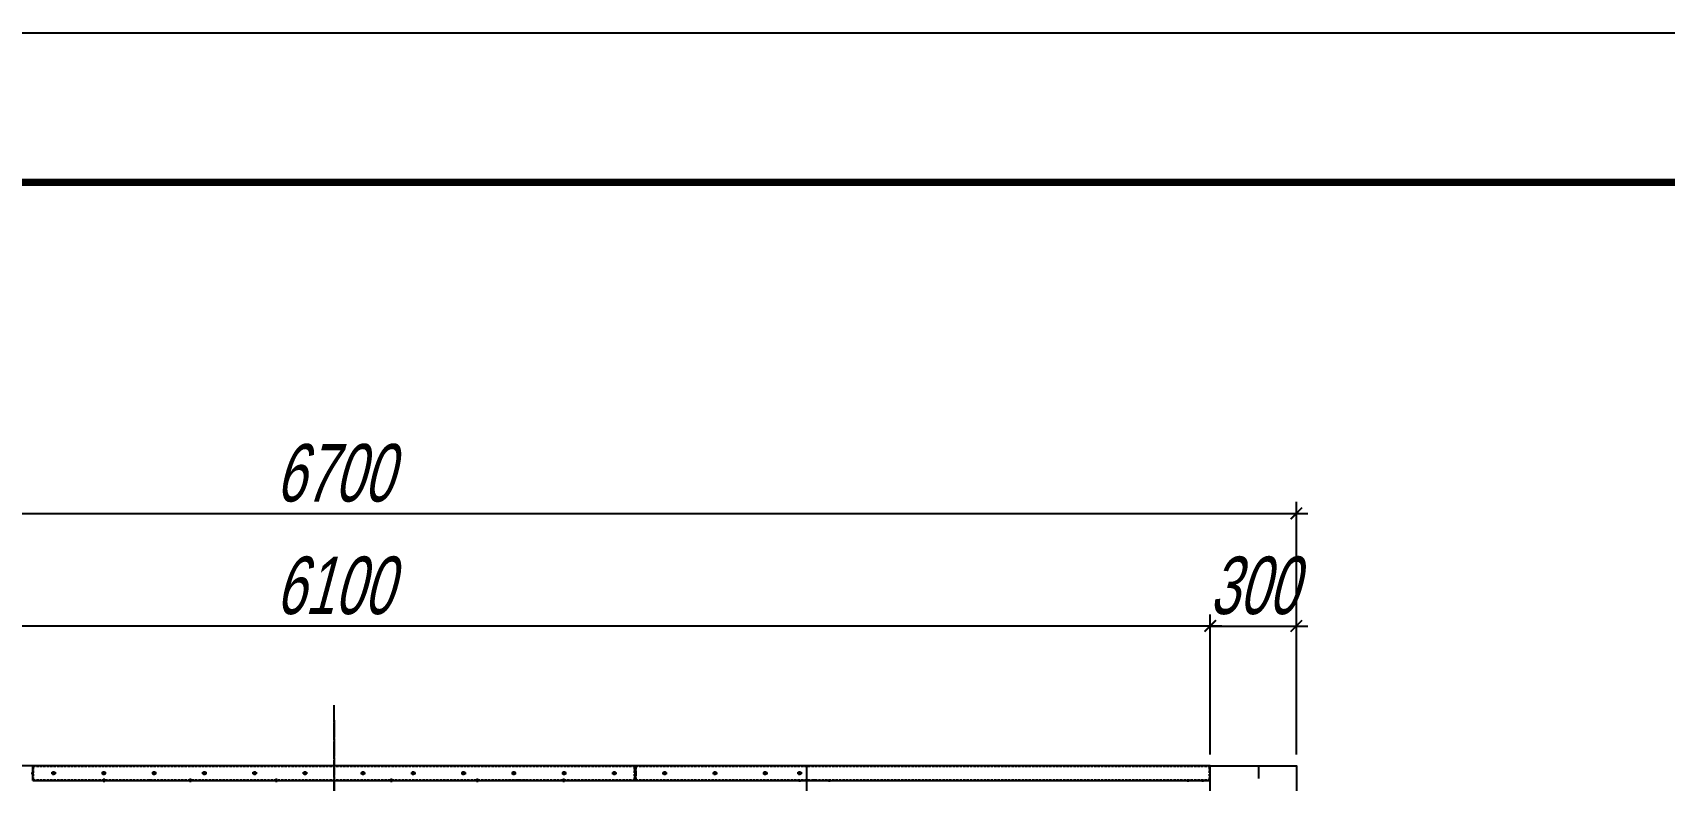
# Model space of a CAD drawing. Header units: millimetres. Extents: x 1037 to 22896, y 879 to 16337.
# Drawn here: x 6153 to 11833, y 13735 to 16337 of the extents above; entities that cross this region are included whole.
import ezdxf

# ---------------------------------------------------------------- set-up
doc = ezdxf.new("R2010")
doc.units = ezdxf.units.MM
doc.linetypes.add('CENTER', pattern=[65, 60, -2, 1, -2])
doc.linetypes.add('HIDDEN', pattern=[3, 2, -1])
doc.layers.get('DEFPOINTS').update_dxf_attribs({"color": 140})
for name, color, linetype in [('2.위생-급수', 5, 'Continuous'), ('CENTER', 1, 'CENTER'), ('냉각탑_form', 1, 'Continuous'), ('숨은선', 5, 'HIDDEN')]:
    doc.layers.add(name, color=color, linetype=linetype)
doc.styles.add('shoptext', font='', dxfattribs={"width": 0.7, "oblique": 15})
doc.styles.get('shoptext').set_extended_font_data('HY울릉도L')
doc.dimstyles.new('SHOP', dxfattribs={"dimscale": 100, "dimtxt": 2, "dimasz": 1, "dimexe": 1, "dimexo": 1, "dimgap": 1, "dimtad": 1, "dimdec": 0, "dimzin": 11, "dimdsep": 46, "dimtxsty": 'shoptext', "dimblk": 'ARCHTICK', "dimcen": 2, "dimdle": 1, "dimclrd": 240, "dimclre": 240, "dimclrt": 7, "dimadec": 0, "dimazin": 0, "dimtfac": 1, "dimtdec": 0, "dimtix": 1, "dimtmove": 2, "dimatfit": 3, "dimfxl": 1, "dimtolj": 1, "dimtzin": 11, "dimarcsym": 0})

# ---------------------------------------------------------------- blocks, each defined once
blk = doc.blocks.new('냉각탑form')
at = {"layer": 'DEFPOINTS'}
blk.add_lwpolyline([(0, 297.07), (420.1, 297.07), (420.1, 0), (0, 0)], close=True, dxfattribs=at)
at = {"layer": '냉각탑_form', "const_width": 0.5}
blk.add_lwpolyline([(10, 287.07), (10, 10), (410.1, 10), (410.1, 287.07)], close=True, dxfattribs=at)
blk = doc.blocks.new('_ArchTick')
at = {"color": 0, "linetype": 'ByBlock', "const_width": 0.15}
blk.add_lwpolyline([(-0.5, -0.5), (0.5, 0.5)], dxfattribs=at)
blk = doc.blocks.new('*D56')
at = {"layer": '2.위생-급수', "color": 240, "linetype": 'ByBlock', "lineweight": -2, "transparency": 16777216}
blk.add_line((3812.2, 14664.1), (10592.2, 14664.1), dxfattribs=at)
at = {"layer": '2.위생-급수', "color": 240, "lineweight": -2, "transparency": 16777216}
for p, q in [((3852.2, 13825.4), (3852.2, 14704.1)), ((10552.2, 13825.4), (10552.2, 14704.1))]:
    blk.add_line(p, q, dxfattribs=at)
at = {"layer": 'DEFPOINTS', "color": 0, "transparency": 16777216}
for p in [(10552.2, 14664.1), (3852.2, 13785.4), (10552.2, 13785.4)]:
    blk.add_point(p, dxfattribs=at)
at = {"layer": '2.위생-급수', "color": 240, "lineweight": -2, "transparency": 16777216, "xscale": 40, "yscale": 40, "zscale": 40, "rotation": 180}
blk.add_blockref('_ArchTick', (3852.2, 14664.1), dxfattribs=at)
at = {"layer": '2.위생-급수', "color": 240, "lineweight": -2, "transparency": 16777216, "xscale": 40, "yscale": 40, "zscale": 40}
blk.add_blockref('_ArchTick', (10552.2, 14664.1), dxfattribs=at)
at = {"layer": '2.위생-급수', "color": 7, "transparency": 16777216, "insert": (7202.2, 14804.1), "char_height": 200, "attachment_point": 5, "style": 'shoptext'}
blk.add_mtext('\\A1;6700', dxfattribs=at)
blk = doc.blocks.new('_Dot')
at = {"color": 0, "linetype": 'ByBlock', "lineweight": -2}
blk.add_line((-0.5, 0), (-1, 0), dxfattribs=at)
at = {"color": 0, "linetype": 'ByBlock', "const_width": 0.5}
blk.add_lwpolyline([(-0.25, 0, 1), (0.25, 0, 1)], format="xyb", close=True, dxfattribs=at)
blk = doc.blocks.new('*D58')
at = {"layer": '2.위생-급수', "color": 240, "linetype": 'ByBlock', "lineweight": -2, "transparency": 16777216}
for p, q in [((10252.2, 14272.4), (10212.2, 14272.4)), ((10252.2, 14272.4), (10552.2, 14272.4)), ((10552.2, 14272.4), (10592.2, 14272.4))]:
    blk.add_line(p, q, dxfattribs=at)
at = {"layer": '2.위생-급수', "color": 240, "lineweight": -2, "transparency": 16777216}
for p, q in [((10252.2, 13825.4), (10252.2, 14312.4)), ((10552.2, 13825.4), (10552.2, 14312.4))]:
    blk.add_line(p, q, dxfattribs=at)
at = {"layer": 'DEFPOINTS', "color": 0, "transparency": 16777216}
for p in [(10552.2, 14272.4), (10252.2, 13785.4), (10552.2, 13785.4)]:
    blk.add_point(p, dxfattribs=at)
at = {"layer": '2.위생-급수', "color": 240, "lineweight": -2, "transparency": 16777216, "xscale": 40, "yscale": 40, "zscale": 40}
blk.add_blockref('_ArchTick', (10252.2, 14272.4), dxfattribs=at)
at = {"layer": '2.위생-급수', "color": 240, "lineweight": -2, "transparency": 16777216, "xscale": 40, "yscale": 40, "zscale": 40, "rotation": 180}
blk.add_blockref('_ArchTick', (10552.2, 14272.4), dxfattribs=at)
at = {"layer": '2.위생-급수', "color": 7, "transparency": 16777216, "insert": (10402.2, 14412.4), "char_height": 200, "attachment_point": 5, "style": 'shoptext'}
blk.add_mtext('\\A1;300', dxfattribs=at)
blk = doc.blocks.new('*D59')
at = {"layer": '2.위생-급수', "color": 240, "linetype": 'ByBlock', "lineweight": -2, "transparency": 16777216}
blk.add_line((10292.2, 14272.4), (4112.2, 14272.4), dxfattribs=at)
at = {"layer": '2.위생-급수', "color": 240, "lineweight": -2, "transparency": 16777216}
for p, q in [((4152.2, 13825.4), (4152.2, 14312.4)), ((10252.2, 13825.4), (10252.2, 14312.4))]:
    blk.add_line(p, q, dxfattribs=at)
at = {"layer": 'DEFPOINTS', "color": 0, "transparency": 16777216}
for p in [(4152.2, 14272.4), (4152.2, 13785.4), (10252.2, 13785.4)]:
    blk.add_point(p, dxfattribs=at)
at = {"layer": '2.위생-급수', "color": 240, "lineweight": -2, "transparency": 16777216, "xscale": 40, "yscale": 40, "zscale": 40, "rotation": 180}
blk.add_blockref('_ArchTick', (4152.2, 14272.4), dxfattribs=at)
at = {"layer": '2.위생-급수', "color": 240, "lineweight": -2, "transparency": 16777216, "xscale": 40, "yscale": 40, "zscale": 40}
blk.add_blockref('_ArchTick', (10252.2, 14272.4), dxfattribs=at)
at = {"layer": '2.위생-급수', "color": 7, "transparency": 16777216, "insert": (7202.2, 14412.4), "char_height": 200, "attachment_point": 5, "style": 'shoptext'}
blk.add_mtext('\\A1;6100', dxfattribs=at)

msp = doc.modelspace()

# ---------------------------------------------------------------- hatches: boundary and pattern name
h = msp.add_hatch()
h.set_pattern_fill('CROSS', scale=50)
h.set_pattern_definition([(0, (-360815.64, 1851827.8), (317.5, 317.5), [158.75, -476.25]), (90, (-360736.27, 1851748.44), (-317.5, 317.5), [158.75, -476.25])])
h.paths.add_polyline_path([(10252.2, 13785.4), (10552.2, 13785.4), (10552.2, 10585.4), (10252.2, 10585.4)])

# ---------------------------------------------------------------- linework, layer by layer
for p, q in [((8848.2, 13785.4), (5556.2, 13785.4)), ((6154.2, 13735.4), (6154.2, 13785.4)), ((8250.2, 13785.4), (6154.2, 13785.4)), ((6154.2, 13735.4), (6154.2, 13785.4)), ((6154.2, 13735.4), (6154.2, 13785.4)), ((6154.2, 13735.4), (6154.2, 13785.4)), ((8250.2, 13785.4), (6154.2, 13785.4)), ((6154.2, 13735.4), (6154.2, 13785.4)), ((6154.2, 13735.4), (6154.2, 13785.4)), ((8250.2, 13735.4), (8250.2, 13785.4)), ((8250.2, 13735.4), (8250.2, 13785.4)), ((8250.2, 13735.4), (8250.2, 13785.4)), ((8250.2, 13735.4), (8250.2, 13785.4)), ((8250.2, 13735.4), (8250.2, 13785.4)), ((8250.2, 13735.4), (8250.2, 13785.4)), ((8250.2, 13735.4), (8250.2, 13785.4)), ((8250.2, 13735.4), (8250.2, 13785.4)), ((10252.2, 13785.4), (8252.2, 13785.4)), ((8252.2, 13735.4), (8252.2, 13785.4)), ((8252.2, 13735.4), (8252.2, 13785.4)), ((8848.2, 12914.4), (8848.2, 13785.4)), ((10252.2, 13735.4), (10252.2, 13785.4)), ((6154.2, 13735.4), (8250.2, 13735.4)), ((6154.2, 13735.4), (8250.2, 13735.4)), ((6524.8, 13733.4), (6524.8, 13735.4)), ((6524.8, 13735.4), (6595.5, 13735.4)), ((6595.5, 13733.4), (6595.5, 13735.4)), ((7879.6, 13735.4), (7808.9, 13735.4)), ((7808.9, 13733.4), (7808.9, 13735.4)), ((7879.6, 13733.4), (7879.6, 13735.4)), ((8252.2, 13735.4), (10252.2, 13735.4))]:
    msp.add_line(p, q)
at = {"color": 1}
for p, q in [((6147.7, 13760.4), (6156.7, 13760.4)), ((6151.2, 13760.4), (6157.2, 13760.4)), ((8253.2, 13760.4), (8247.2, 13760.4)), ((8256.7, 13760.4), (8247.7, 13760.4)), ((6402.2, 13729.4), (6402.2, 13741.4)), ((6560.2, 13730.9), (6560.2, 13739.9)), ((6560.2, 13738.4), (6560.2, 13732.4)), ((6702.2, 13729.4), (6702.2, 13741.4)), ((7002.2, 13729.4), (7002.2, 13741.4)), ((7402.2, 13729.4), (7402.2, 13741.4)), ((7702.2, 13729.4), (7702.2, 13741.4)), ((7844.3, 13738.4), (7844.3, 13732.4)), ((7844.4, 13730.9), (7844.4, 13739.9)), ((8002.2, 13729.4), (8002.2, 13741.4)), ((8823.2, 13730.9), (8823.2, 13739.9)), ((8823.2, 13736.4), (8823.2, 13730.4)), ((8875.2, 13730.9), (8875.2, 13739.9)), ((8927.2, 13730.9), (8927.2, 13739.9)), ((8927.3, 13730.4), (8927.3, 13736.4)), ((9551.2, 13730.9), (9551.2, 13739.9)), ((10175.2, 13730.9), (10175.2, 13739.9)), ((10175.4, 13730.4), (10175.4, 13736.4)), ((10227.2, 13730.9), (10227.2, 13739.9)), ((10227.2, 13730.4), (10227.2, 13736.4))]:
    msp.add_line(p, q, dxfattribs=at)
at = {"color": 7}
msp.add_lwpolyline([(10252.2, 13785.4), (10552.2, 13785.4), (10552.2, 10585.4), (10252.2, 10585.4)], close=True, dxfattribs=at)
for centre, radius in [((6226.3, 13760.4), 4.5), ((6226.2, 13760.4), 3), ((6226.2, 13760.4), 3), ((6226.2, 13760.4), 3), ((6226.2, 13760.4), 3), ((6226.2, 13760.4), 3), ((6226.2, 13760.4), 3), ((6226.2, 13760.4), 3), ((6226.2, 13760.4), 3), ((6401.3, 13760.4), 4.5), ((6401.2, 13760.4), 3), ((6401.2, 13760.4), 3), ((6401.2, 13760.4), 3), ((6401.2, 13760.4), 3), ((6401.2, 13760.4), 3), ((6401.2, 13760.4), 3), ((6401.2, 13760.4), 3), ((6401.2, 13760.4), 3), ((6576.3, 13760.4), 4.5), ((6576.2, 13760.4), 3), ((6576.2, 13760.4), 3), ((6576.2, 13760.4), 3), ((6576.2, 13760.4), 3), ((6576.2, 13760.4), 3), ((6576.2, 13760.4), 3), ((6576.2, 13760.4), 3), ((6576.2, 13760.4), 3), ((6751.3, 13760.4), 4.5), ((6751.2, 13760.4), 3), ((6751.2, 13760.4), 3), ((6751.2, 13760.4), 3), ((6751.2, 13760.4), 3), ((6751.2, 13760.4), 3), ((6751.2, 13760.4), 3), ((6751.2, 13760.4), 3), ((6751.2, 13760.4), 3), ((6926.3, 13760.4), 4.5), ((6926.2, 13760.4), 3), ((6926.2, 13760.4), 3), ((6926.2, 13760.4), 3), ((6926.2, 13760.4), 3), ((6926.2, 13760.4), 3), ((6926.2, 13760.4), 3), ((6926.2, 13760.4), 3), ((6926.2, 13760.4), 3), ((7101.3, 13760.4), 4.5), ((7101.2, 13760.4), 3), ((7101.2, 13760.4), 3), ((7101.2, 13760.4), 3), ((7101.2, 13760.4), 3), ((7101.2, 13760.4), 3), ((7101.2, 13760.4), 3), ((7101.2, 13760.4), 3), ((7101.2, 13760.4), 3), ((7303.3, 13760.4), 4.5), ((7303.2, 13760.4), 3), ((7303.2, 13760.4), 3), ((7303.2, 13760.4), 3), ((7303.2, 13760.4), 3), ((7303.2, 13760.4), 3), ((7303.2, 13760.4), 3), ((7303.2, 13760.4), 3), ((7303.2, 13760.4), 3), ((7478.3, 13760.4), 4.5), ((7478.2, 13760.4), 3), ((7478.2, 13760.4), 3), ((7478.2, 13760.4), 3), ((7478.2, 13760.4), 3), ((7478.2, 13760.4), 3), ((7478.2, 13760.4), 3), ((7478.2, 13760.4), 3), ((7478.2, 13760.4), 3), ((7653.3, 13760.4), 4.5), ((7653.2, 13760.4), 3), ((7653.2, 13760.4), 3), ((7653.2, 13760.4), 3), ((7653.2, 13760.4), 3), ((7653.2, 13760.4), 3), ((7653.2, 13760.4), 3), ((7653.2, 13760.4), 3), ((7653.2, 13760.4), 3), ((7828.3, 13760.4), 4.5), ((7828.2, 13760.4), 3), ((7828.2, 13760.4), 3), ((7828.2, 13760.4), 3), ((7828.2, 13760.4), 3), ((7828.2, 13760.4), 3), ((7828.2, 13760.4), 3), ((7828.2, 13760.4), 3), ((7828.2, 13760.4), 3), ((8003.3, 13760.4), 4.5), ((8003.2, 13760.4), 3), ((8003.2, 13760.4), 3), ((8003.2, 13760.4), 3), ((8003.2, 13760.4), 3), ((8003.2, 13760.4), 3), ((8003.2, 13760.4), 3), ((8003.2, 13760.4), 3), ((8003.2, 13760.4), 3), ((8178.3, 13760.4), 4.5), ((8178.2, 13760.4), 3), ((8178.2, 13760.4), 3), ((8178.2, 13760.4), 3), ((8178.2, 13760.4), 3), ((8178.2, 13760.4), 3), ((8178.2, 13760.4), 3), ((8178.2, 13760.4), 3), ((8178.2, 13760.4), 3), ((8353.3, 13760.4), 4.5), ((8353.1, 13760.4), 3), ((8353.1, 13760.4), 3), ((8353.1, 13760.4), 3), ((8353.1, 13760.4), 3), ((8353.1, 13760.4), 3), ((8353.1, 13760.4), 3), ((8353.1, 13760.4), 3), ((8353.1, 13760.4), 3), ((8353.1, 13760.4), 3), ((8353.1, 13760.4), 3), ((8353.1, 13760.4), 3), ((8353.1, 13760.4), 3), ((8528.3, 13760.4), 4.5), ((8528.2, 13760.4), 3), ((8528.2, 13760.4), 3), ((8528.2, 13760.4), 3), ((8528.2, 13760.4), 3), ((8528.2, 13760.4), 3), ((8528.2, 13760.4), 3), ((8528.2, 13760.4), 3), ((8528.2, 13760.4), 3), ((8528.2, 13760.4), 3), ((8528.2, 13760.4), 3), ((8528.2, 13760.4), 3), ((8528.2, 13760.4), 3), ((8703.3, 13760.4), 4.5), ((8703.2, 13760.4), 3), ((8703.2, 13760.4), 3), ((8703.2, 13760.4), 3), ((8703.2, 13760.4), 3), ((8703.2, 13760.4), 3), ((8703.2, 13760.4), 3), ((8703.2, 13760.4), 3), ((8703.2, 13760.4), 3), ((8703.2, 13760.4), 3), ((8703.2, 13760.4), 3), ((8703.2, 13760.4), 3), ((8703.2, 13760.4), 3), ((8823.2, 13760.4), 4.5), ((8823.2, 13760.4), 3), ((8823.2, 13760.4), 3), ((8823.2, 13760.4), 3), ((8823.2, 13760.4), 3), ((8823.2, 13760.4), 3), ((8823.2, 13760.4), 3), ((8823.2, 13760.4), 3), ((8823.2, 13760.4), 3), ((8823.2, 13760.4), 3), ((8823.2, 13760.4), 3), ((8823.2, 13760.4), 3), ((8823.2, 13760.4), 3)]:
    msp.add_circle(centre, radius)
at = {"layer": 'CENTER'}
for p, q in [((7202.3, 12185.4), (7202.3, 13997.5)), ((7202.3, 13944.2), (7202.3, 10426.5)), ((6234.7, 13760.4), (6217.6, 13760.4)), ((6231.8, 13760.4), (6220.5, 13760.4)), ((6231.8, 13760.4), (6220.5, 13760.4)), ((6226.2, 13765.4), (6226.2, 13755.4)), ((6226.2, 13765.4), (6226.2, 13755.4)), ((6226.2, 13765.4), (6226.2, 13755.4)), ((6226.2, 13765.4), (6226.2, 13755.4)), ((6226.2, 13765.4), (6226.2, 13755.4)), ((6226.2, 13765.4), (6226.2, 13755.4)), ((6226.2, 13765.4), (6226.2, 13755.4)), ((6226.2, 13765.4), (6226.2, 13755.4)), ((6226.3, 13752.9), (6226.3, 13767.9)), ((6409.7, 13760.4), (6392.6, 13760.4)), ((6406.8, 13760.4), (6395.5, 13760.4)), ((6406.8, 13760.4), (6395.5, 13760.4)), ((6401.2, 13765.4), (6401.2, 13755.4)), ((6401.2, 13765.4), (6401.2, 13755.4)), ((6401.2, 13765.4), (6401.2, 13755.4)), ((6401.2, 13765.4), (6401.2, 13755.4)), ((6401.2, 13765.4), (6401.2, 13755.4)), ((6401.2, 13765.4), (6401.2, 13755.4)), ((6401.2, 13765.4), (6401.2, 13755.4)), ((6401.2, 13765.4), (6401.2, 13755.4)), ((6401.3, 13752.9), (6401.3, 13767.9)), ((6584.7, 13760.4), (6567.6, 13760.4)), ((6581.8, 13760.4), (6570.5, 13760.4)), ((6581.8, 13760.4), (6570.5, 13760.4)), ((6576.2, 13765.4), (6576.2, 13755.4)), ((6576.2, 13765.4), (6576.2, 13755.4)), ((6576.2, 13765.4), (6576.2, 13755.4)), ((6576.2, 13765.4), (6576.2, 13755.4)), ((6576.2, 13765.4), (6576.2, 13755.4)), ((6576.2, 13765.4), (6576.2, 13755.4)), ((6576.2, 13765.4), (6576.2, 13755.4)), ((6576.2, 13765.4), (6576.2, 13755.4)), ((6576.3, 13752.9), (6576.3, 13767.9)), ((6759.7, 13760.4), (6742.6, 13760.4)), ((6756.8, 13760.4), (6745.5, 13760.4)), ((6756.8, 13760.4), (6745.5, 13760.4)), ((6751.2, 13765.4), (6751.2, 13755.4)), ((6751.2, 13765.4), (6751.2, 13755.4)), ((6751.2, 13765.4), (6751.2, 13755.4)), ((6751.2, 13765.4), (6751.2, 13755.4)), ((6751.2, 13765.4), (6751.2, 13755.4)), ((6751.2, 13765.4), (6751.2, 13755.4)), ((6751.2, 13765.4), (6751.2, 13755.4)), ((6751.2, 13765.4), (6751.2, 13755.4)), ((6751.3, 13752.9), (6751.3, 13767.9)), ((6934.7, 13760.4), (6917.6, 13760.4)), ((6931.8, 13760.4), (6920.5, 13760.4)), ((6931.8, 13760.4), (6920.5, 13760.4)), ((6926.2, 13765.4), (6926.2, 13755.4)), ((6926.2, 13765.4), (6926.2, 13755.4)), ((6926.2, 13765.4), (6926.2, 13755.4)), ((6926.2, 13765.4), (6926.2, 13755.4)), ((6926.2, 13765.4), (6926.2, 13755.4)), ((6926.2, 13765.4), (6926.2, 13755.4)), ((6926.2, 13765.4), (6926.2, 13755.4)), ((6926.2, 13765.4), (6926.2, 13755.4)), ((6926.3, 13752.9), (6926.3, 13767.9)), ((7109.7, 13760.4), (7092.6, 13760.4)), ((7106.8, 13760.4), (7095.5, 13760.4)), ((7106.8, 13760.4), (7095.5, 13760.4)), ((7101.2, 13765.4), (7101.2, 13755.4)), ((7101.2, 13765.4), (7101.2, 13755.4)), ((7101.2, 13765.4), (7101.2, 13755.4)), ((7101.2, 13765.4), (7101.2, 13755.4)), ((7101.2, 13765.4), (7101.2, 13755.4)), ((7101.2, 13765.4), (7101.2, 13755.4)), ((7101.2, 13765.4), (7101.2, 13755.4)), ((7101.2, 13765.4), (7101.2, 13755.4)), ((7101.3, 13752.9), (7101.3, 13767.9)), ((7294.8, 13760.4), (7311.9, 13760.4)), ((7308.8, 13760.4), (7297.5, 13760.4)), ((7308.8, 13760.4), (7297.5, 13760.4)), ((7303.2, 13765.4), (7303.2, 13755.4)), ((7303.2, 13765.4), (7303.2, 13755.4)), ((7303.2, 13765.4), (7303.2, 13755.4)), ((7303.2, 13765.4), (7303.2, 13755.4)), ((7303.2, 13765.4), (7303.2, 13755.4)), ((7303.2, 13765.4), (7303.2, 13755.4)), ((7303.2, 13765.4), (7303.2, 13755.4)), ((7303.2, 13765.4), (7303.2, 13755.4)), ((7303.3, 13752.9), (7303.3, 13767.9)), ((7469.8, 13760.4), (7486.9, 13760.4)), ((7483.8, 13760.4), (7472.5, 13760.4)), ((7483.8, 13760.4), (7472.5, 13760.4)), ((7478.2, 13765.4), (7478.2, 13755.4)), ((7478.2, 13765.4), (7478.2, 13755.4)), ((7478.2, 13765.4), (7478.2, 13755.4)), ((7478.2, 13765.4), (7478.2, 13755.4)), ((7478.2, 13765.4), (7478.2, 13755.4)), ((7478.2, 13765.4), (7478.2, 13755.4)), ((7478.2, 13765.4), (7478.2, 13755.4)), ((7478.2, 13765.4), (7478.2, 13755.4)), ((7478.3, 13752.9), (7478.3, 13767.9)), ((7644.8, 13760.4), (7661.9, 13760.4)), ((7658.8, 13760.4), (7647.5, 13760.4)), ((7658.8, 13760.4), (7647.5, 13760.4)), ((7653.2, 13765.4), (7653.2, 13755.4)), ((7653.2, 13765.4), (7653.2, 13755.4)), ((7653.2, 13765.4), (7653.2, 13755.4)), ((7653.2, 13765.4), (7653.2, 13755.4)), ((7653.2, 13765.4), (7653.2, 13755.4)), ((7653.2, 13765.4), (7653.2, 13755.4)), ((7653.2, 13765.4), (7653.2, 13755.4)), ((7653.2, 13765.4), (7653.2, 13755.4)), ((7653.3, 13752.9), (7653.3, 13767.9)), ((7819.8, 13760.4), (7836.9, 13760.4)), ((7822.6, 13760.4), (7834, 13760.4)), ((7822.6, 13760.4), (7834, 13760.4)), ((7828.2, 13765.4), (7828.2, 13755.4)), ((7828.2, 13765.4), (7828.2, 13755.4)), ((7828.2, 13765.4), (7828.2, 13755.4)), ((7828.2, 13765.4), (7828.2, 13755.4)), ((7828.2, 13765.4), (7828.2, 13755.4)), ((7828.2, 13765.4), (7828.2, 13755.4)), ((7828.2, 13765.4), (7828.2, 13755.4)), ((7828.2, 13765.4), (7828.2, 13755.4)), ((7828.3, 13752.9), (7828.3, 13767.9)), ((7994.8, 13760.4), (8011.9, 13760.4)), ((7997.6, 13760.4), (8009, 13760.4)), ((7997.6, 13760.4), (8009, 13760.4)), ((8003.2, 13765.4), (8003.2, 13755.4)), ((8003.2, 13765.4), (8003.2, 13755.4)), ((8003.2, 13765.4), (8003.2, 13755.4)), ((8003.2, 13765.4), (8003.2, 13755.4)), ((8003.2, 13765.4), (8003.2, 13755.4)), ((8003.2, 13765.4), (8003.2, 13755.4)), ((8003.2, 13765.4), (8003.2, 13755.4)), ((8003.2, 13765.4), (8003.2, 13755.4)), ((8003.3, 13752.9), (8003.3, 13767.9)), ((8169.8, 13760.4), (8186.9, 13760.4)), ((8172.6, 13760.4), (8184, 13760.4)), ((8172.6, 13760.4), (8184, 13760.4)), ((8178.2, 13765.4), (8178.2, 13755.4)), ((8178.2, 13765.4), (8178.2, 13755.4)), ((8178.2, 13765.4), (8178.2, 13755.4)), ((8178.2, 13765.4), (8178.2, 13755.4)), ((8178.2, 13765.4), (8178.2, 13755.4)), ((8178.2, 13765.4), (8178.2, 13755.4)), ((8178.2, 13765.4), (8178.2, 13755.4)), ((8178.2, 13765.4), (8178.2, 13755.4)), ((8178.3, 13752.9), (8178.3, 13767.9)), ((8344.8, 13760.4), (8361.9, 13760.4)), ((8347.5, 13760.4), (8358.8, 13760.4)), ((8347.5, 13760.4), (8358.8, 13760.4)), ((8347.5, 13760.4), (8358.8, 13760.4)), ((8353.1, 13755.4), (8353.1, 13765.4)), ((8353.1, 13755.4), (8353.1, 13765.4)), ((8353.1, 13755.4), (8353.1, 13765.4)), ((8353.1, 13755.4), (8353.1, 13765.4)), ((8353.1, 13755.4), (8353.1, 13765.4)), ((8353.1, 13755.4), (8353.1, 13765.4)), ((8353.1, 13755.4), (8353.1, 13765.4)), ((8353.1, 13755.4), (8353.1, 13765.4)), ((8353.1, 13755.4), (8353.1, 13765.4)), ((8353.1, 13755.4), (8353.1, 13765.4)), ((8353.1, 13755.4), (8353.1, 13765.4)), ((8353.1, 13755.4), (8353.1, 13765.4)), ((8353.3, 13752.9), (8353.3, 13767.9)), ((8519.8, 13760.4), (8536.9, 13760.4)), ((8522.5, 13760.4), (8533.9, 13760.4)), ((8522.5, 13760.4), (8533.9, 13760.4)), ((8522.5, 13760.4), (8533.9, 13760.4)), ((8528.2, 13755.4), (8528.2, 13765.4)), ((8528.2, 13755.4), (8528.2, 13765.4)), ((8528.2, 13755.4), (8528.2, 13765.4)), ((8528.2, 13755.4), (8528.2, 13765.4)), ((8528.2, 13755.4), (8528.2, 13765.4)), ((8528.2, 13755.4), (8528.2, 13765.4)), ((8528.2, 13755.4), (8528.2, 13765.4)), ((8528.2, 13755.4), (8528.2, 13765.4)), ((8528.2, 13755.4), (8528.2, 13765.4)), ((8528.2, 13755.4), (8528.2, 13765.4)), ((8528.2, 13755.4), (8528.2, 13765.4)), ((8528.2, 13755.4), (8528.2, 13765.4)), ((8528.3, 13752.9), (8528.3, 13767.9)), ((8694.8, 13760.4), (8711.9, 13760.4)), ((8697.5, 13760.4), (8708.9, 13760.4)), ((8697.5, 13760.4), (8708.9, 13760.4)), ((8697.5, 13760.4), (8708.9, 13760.4)), ((8703.2, 13755.4), (8703.2, 13765.4)), ((8703.2, 13755.4), (8703.2, 13765.4)), ((8703.2, 13755.4), (8703.2, 13765.4)), ((8703.2, 13755.4), (8703.2, 13765.4)), ((8703.2, 13755.4), (8703.2, 13765.4)), ((8703.2, 13755.4), (8703.2, 13765.4)), ((8703.2, 13755.4), (8703.2, 13765.4)), ((8703.2, 13755.4), (8703.2, 13765.4)), ((8703.2, 13755.4), (8703.2, 13765.4)), ((8703.2, 13755.4), (8703.2, 13765.4)), ((8703.2, 13755.4), (8703.2, 13765.4)), ((8703.2, 13755.4), (8703.2, 13765.4)), ((8703.3, 13752.9), (8703.3, 13767.9)), ((8831.6, 13760.4), (8814.6, 13760.4)), ((8817.6, 13760.4), (8829, 13760.4)), ((8817.6, 13760.4), (8829, 13760.4)), ((8817.6, 13760.4), (8829, 13760.4)), ((8823.2, 13752.9), (8823.2, 13767.9)), ((8823.2, 13755.4), (8823.2, 13765.4)), ((8823.2, 13755.4), (8823.2, 13765.4)), ((8823.2, 13755.4), (8823.2, 13765.4)), ((8823.2, 13755.4), (8823.2, 13765.4)), ((8823.2, 13755.4), (8823.2, 13765.4)), ((8823.2, 13755.4), (8823.2, 13765.4)), ((8823.2, 13755.4), (8823.2, 13765.4)), ((8823.2, 13755.4), (8823.2, 13765.4)), ((8823.2, 13755.4), (8823.2, 13765.4)), ((8823.2, 13755.4), (8823.2, 13765.4)), ((8823.2, 13755.4), (8823.2, 13765.4)), ((8823.2, 13755.4), (8823.2, 13765.4))]:
    msp.add_line(p, q, dxfattribs=at)
at = {"layer": '숨은선', "ltscale": 4}
for p, q in [((8250.2, 13783.4), (6154.2, 13783.4)), ((8250.2, 13783.4), (6154.2, 13783.4)), ((6156.2, 13737.4), (6156.2, 13783.4)), ((6156.2, 13737.4), (6156.2, 13783.4)), ((8248.2, 13737.4), (8248.2, 13783.4)), ((8248.2, 13737.4), (8248.2, 13783.4)), ((8248.2, 13737.4), (8248.2, 13783.4)), ((8248.2, 13737.4), (8248.2, 13783.4)), ((10252.2, 13783.4), (8252.2, 13783.4)), ((8254.2, 13737.4), (8254.2, 13783.4)), ((10250.2, 13737.4), (10250.2, 13783.4)), ((6154.2, 13737.4), (8250.2, 13737.4)), ((6154.2, 13737.4), (8250.2, 13737.4)), ((8252.2, 13737.4), (10252.2, 13737.4))]:
    msp.add_line(p, q, dxfattribs=at)

# ---------------------------------------------------------------- block references
at = {"layer": '냉각탑_form', "xscale": 52.03301587301628, "yscale": 52.03301587301628, "zscale": 52.03301587301628}
msp.add_blockref('냉각탑form', (1036.8, 879.2), dxfattribs=at)

# ---------------------------------------------------------------- dimensions: what is measured, and where the dimension line sits
at = {"layer": '2.위생-급수', "color": 4}
for base, p1, p2, picture, middle in [((10552.2, 14664.1), (3852.2, 13785.4), (10552.2, 13785.4), '*D56', (7202.2, 14804.1)), ((4152.2, 14272.4), (10252.2, 13785.4), (4152.2, 13785.4), '*D59', (7202.2, 14412.4)), ((10552.2, 14272.4), (10252.2, 13785.4), (10552.2, 13785.4), '*D58', (10402.2, 14412.4))]:
    dim = msp.add_linear_dim(base=base, p1=p1, p2=p2, dimstyle='SHOP', override={"dimscale": 40, "dimtxt": 5, "dimrnd": 5, "dimldrblk": 'Dot', "dimfxl": 1.25, "dimarcsym": 1}, dxfattribs=at)
    dim.commit()
    dim.dimension.update_dxf_attribs({"geometry": picture, "text_midpoint": middle})

doc.saveas('drawing.dxf')
